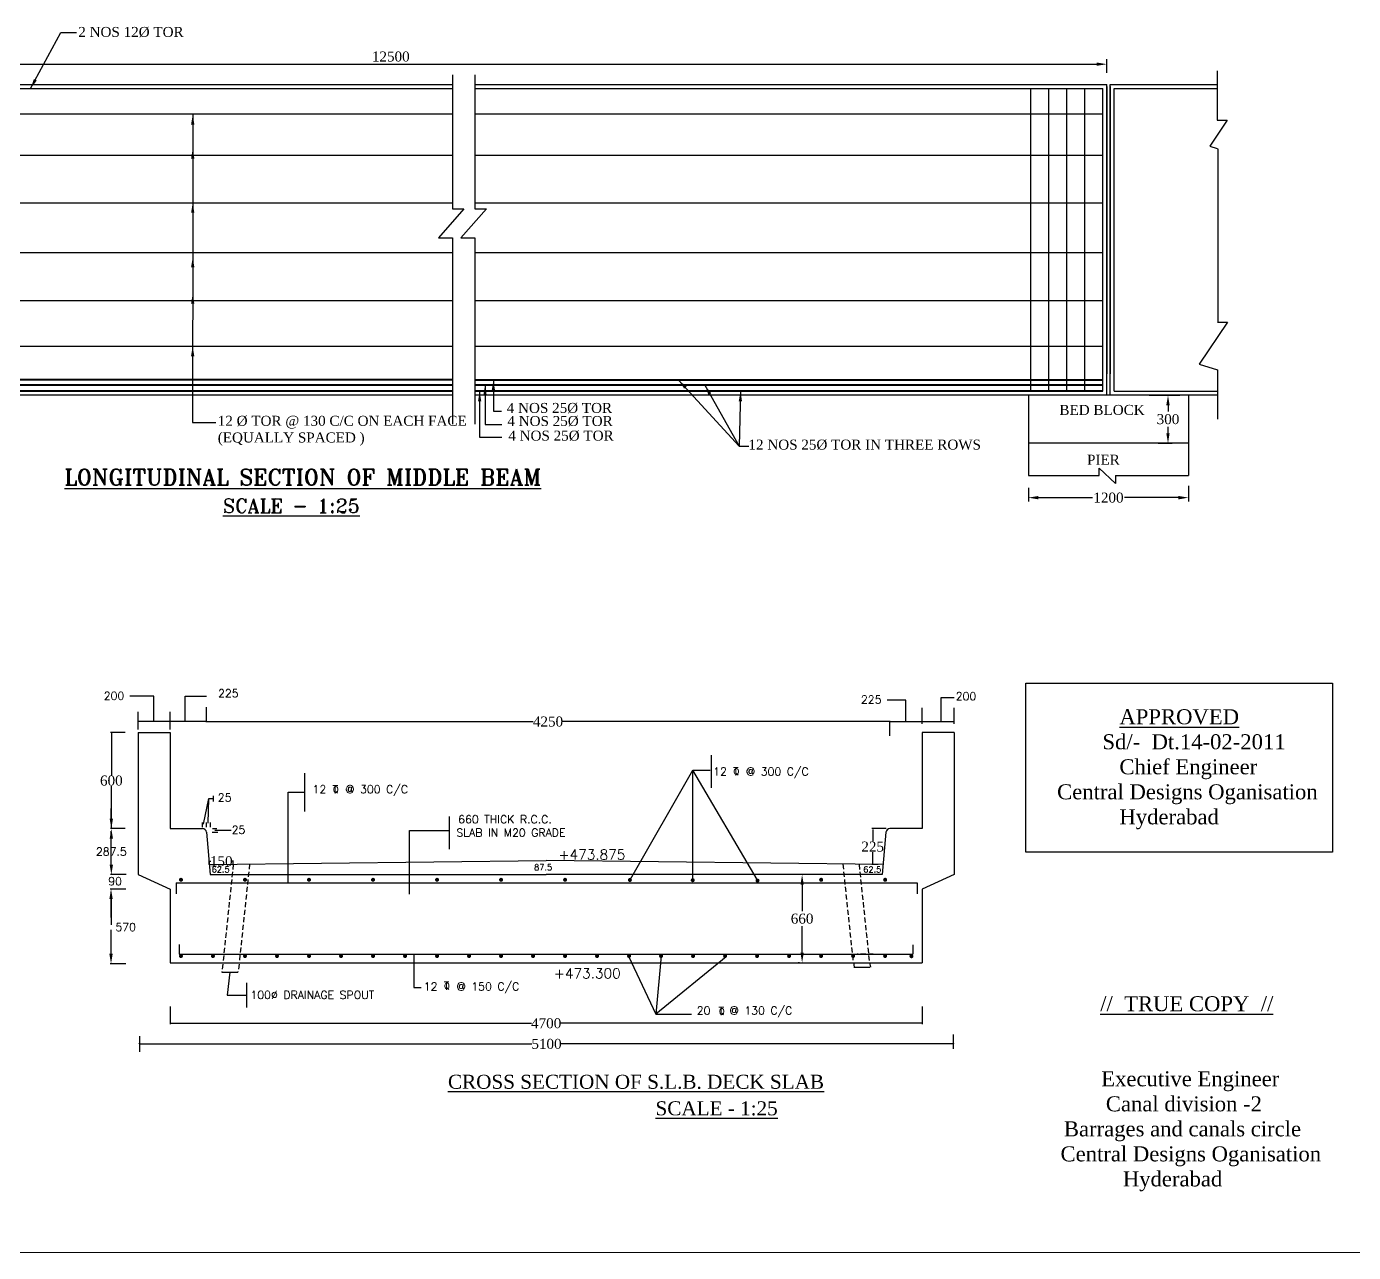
# Model space of a CAD drawing. Header units: millimetres. Extents: x 80 to 6605, y -615 to 2491.
# Drawn here: x 5911.2 to 6242.8, y -615.2 to -308.9 of the extents above; entities that cross this region are included whole.
import ezdxf

# ---------------------------------------------------------------- set-up
doc = ezdxf.new("R2010")
doc.units = ezdxf.units.MM
doc.linetypes.add('DASHED', pattern=[19.05, 12.7, -6.35])
doc.layers.add('border', color=7, linetype='Continuous')
doc.styles.add('ROMANS', font='romans.shx', dxfattribs={"height": 2.5})
doc.styles.add('ROMANT', font='romant')
doc.styles.add('SIMPLEX', font='simplex.shx')
doc.styles.get("Standard").update_dxf_attribs({"font": 'times.ttf', "height": 2.5})
doc.styles.add('TIMES NEW ROMAN', font='times.ttf')
doc.styles.add('TNR_2.5', font='times.ttf', dxfattribs={"height": 2.5})
doc.dimstyles.new('ISO-25', dxfattribs={"dimtxt": 2.5, "dimasz": 2.5, "dimexe": 1.25, "dimexo": 0.625, "dimtad": 1, "dimlfac": 25, "dimtxsty": 'Standard', "dimcen": 2.5, "dimadec": 0, "dimazin": 0, "dimtfac": 1, "dimtmove": 0, "dimatfit": 3, "dimfxl": 1, "dimarcsym": 0})
doc.dimstyles.get("Standard").update_dxf_attribs({"dimtxt": 0.18, "dimasz": 0.18, "dimexe": 0.18, "dimexo": 0.0625, "dimgap": 0.09, "dimtad": 0, "dimtih": 1, "dimtoh": 1, "dimdec": 4, "dimzin": 0, "dimdsep": 46, "dimtxsty": 'Standard', "dimcen": 0.09, "dimadec": 0, "dimazin": 0, "dimtfac": 1, "dimtdec": 4, "dimtofl": 0, "dimtmove": 0, "dimatfit": 3, "dimfxl": 1, "dimtolj": 1, "dimtzin": 0, "dimarcsym": 0})
doc.dimstyles.new('STYLE_ESH', dxfattribs={"dimtxt": 2.5, "dimasz": 2.5, "dimexe": 1, "dimexo": 0.625, "dimtad": 0, "dimtih": 1, "dimtoh": 1, "dimdec": 0, "dimlfac": 100, "dimzin": 9, "dimdsep": 46, "dimtxsty": 'TNR_2.5', "dimcen": 2.5, "dimadec": 0, "dimazin": 2, "dimtfac": 1, "dimtdec": 0, "dimtofl": 0, "dimtmove": 2, "dimatfit": 3, "dimfxl": 1, "dimarcsym": 0})

# ---------------------------------------------------------------- blocks, each defined once
blk = doc.blocks.new('*D180')
at = {"color": 0, "lineweight": -2, "transparency": 16777216}
for p, q in [((5823.25, -320.43), (5823.25, -317.03)), ((5825.75, -318.28), (6178.66, -318.28)), ((6181.16, -320.43), (6181.16, -317.03))]:
    blk.add_line(p, q, dxfattribs=at)
at = {"color": 0, "transparency": 16777216}
for points in [[(5825.75, -317.86), (5825.75, -318.69), (5823.25, -318.28)], [(6178.66, -317.86), (6178.66, -318.69), (6181.16, -318.28)]]:
    blk.add_solid(points, dxfattribs=at)
at = {"layer": 'Defpoints', "color": 0, "transparency": 16777216}
for p in [(6181.16, -318.28), (5823.25, -321.06), (6181.16, -321.06)]:
    blk.add_point(p, dxfattribs=at)
at = {"color": 0, "transparency": 16777216, "insert": (6002.2, -316.38), "char_height": 2.5, "attachment_point": 5}
blk.add_mtext('12500', dxfattribs=at)
blk = doc.blocks.new('*D181')
at = {"color": 0, "lineweight": -2, "transparency": 16777216}
for p, q in [((5947.04, -553.75), (5947.04, -558.09)), ((6135.04, -553.75), (6135.04, -558.09)), ((5947.22, -557.91), (6037.35, -557.91)), ((6134.86, -557.91), (6044.73, -557.91))]:
    blk.add_line(p, q, dxfattribs=at)
at = {"color": 0, "transparency": 16777216}
for points in [[(5947.22, -557.88), (5947.22, -557.94), (5947.04, -557.91)], [(6134.86, -557.88), (6134.86, -557.94), (6135.04, -557.91)]]:
    blk.add_solid(points, dxfattribs=at)
at = {"layer": 'Defpoints', "color": 0, "transparency": 16777216}
for p in [(5947.04, -553.69), (6135.04, -553.69), (6135.04, -557.91)]:
    blk.add_point(p, dxfattribs=at)
at = {"color": 0, "transparency": 16777216, "insert": (6041.04, -557.91), "char_height": 2.5, "attachment_point": 5}
blk.add_mtext('\\A1;4700', dxfattribs=at)
blk = doc.blocks.new('*D182')
at = {"color": 0, "lineweight": -2, "transparency": 16777216}
for p, q in [((5939.33, -562.99), (5939.33, -562.88)), ((5939.51, -563.06), (6037.49, -563.06)), ((6142.72, -563.06), (6044.74, -563.06)), ((6142.9, -562.99), (6142.9, -562.88))]:
    blk.add_line(p, q, dxfattribs=at)
at = {"color": 0, "transparency": 16777216}
for points in [[(5939.51, -563.03), (5939.51, -563.09), (5939.33, -563.06)], [(6142.72, -563.03), (6142.72, -563.09), (6142.9, -563.06)]]:
    blk.add_solid(points, dxfattribs=at)
at = {"layer": 'Defpoints', "color": 0, "transparency": 16777216}
for p in [(5939.33, -563.06), (6142.9, -563.06), (6142.9, -563.06)]:
    blk.add_point(p, dxfattribs=at)
at = {"color": 0, "transparency": 16777216, "insert": (6041.12, -563.06), "char_height": 2.5, "attachment_point": 5}
blk.add_mtext('\\A1;5100', dxfattribs=at)
blk = doc.blocks.new('*D183')
at = {"color": 0, "lineweight": -2, "transparency": 16777216}
for p, q in [((5956.04, -478.93), (5956.04, -482.71)), ((5956.22, -482.53), (6037.81, -482.53)), ((6126.78, -482.53), (6045.19, -482.53)), ((6126.96, -486.09), (6126.96, -482.35))]:
    blk.add_line(p, q, dxfattribs=at)
at = {"color": 0, "transparency": 16777216}
for points in [[(5956.22, -482.5), (5956.22, -482.56), (5956.04, -482.53)], [(6126.78, -482.5), (6126.78, -482.56), (6126.96, -482.53)]]:
    blk.add_solid(points, dxfattribs=at)
at = {"layer": 'Defpoints', "color": 0, "transparency": 16777216}
for p in [(5956.04, -478.87), (6126.96, -482.53), (6126.96, -486.15)]:
    blk.add_point(p, dxfattribs=at)
at = {"color": 0, "transparency": 16777216, "insert": (6041.5, -482.53), "char_height": 2.5, "attachment_point": 5}
blk.add_mtext('\\A1;4250', dxfattribs=at)
blk = doc.blocks.new('*D184')
at = {"color": 0, "lineweight": -2, "transparency": 16777216}
for p, q in [((5935.79, -485.27), (5932.18, -485.27)), ((5932.36, -485.45), (5932.36, -495.91)), ((5932.36, -509.09), (5932.36, -498.63)), ((5935.79, -509.27), (5932.18, -509.27))]:
    blk.add_line(p, q, dxfattribs=at)
at = {"color": 0, "transparency": 16777216}
for points in [[(5932.33, -485.45), (5932.39, -485.45), (5932.36, -485.27)], [(5932.33, -509.09), (5932.39, -509.09), (5932.36, -509.27)]]:
    blk.add_solid(points, dxfattribs=at)
at = {"layer": 'Defpoints', "color": 0, "transparency": 16777216}
for p in [(5932.36, -485.27), (5935.86, -485.27), (5935.86, -509.27)]:
    blk.add_point(p, dxfattribs=at)
at = {"color": 0, "transparency": 16777216, "insert": (5932.36, -497.27), "char_height": 2.5, "attachment_point": 5}
blk.add_mtext('\\A1;600', dxfattribs=at)
blk = doc.blocks.new('*D188')
at = {"color": 0, "lineweight": -2, "transparency": 16777216}
for p, q in [((5956.82, -518.21), (5956.82, -517.24)), ((5962.84, -518.14), (5962.84, -517.24)), ((5957, -517.42), (5957.25, -517.42)), ((5962.66, -517.42), (5962.41, -517.42))]:
    blk.add_line(p, q, dxfattribs=at)
at = {"color": 0, "transparency": 16777216}
for points in [[(5957, -517.39), (5957, -517.45), (5956.82, -517.42)], [(5962.66, -517.39), (5962.66, -517.45), (5962.84, -517.42)]]:
    blk.add_solid(points, dxfattribs=at)
at = {"layer": 'Defpoints', "color": 0, "transparency": 16777216}
for p in [(5956.82, -517.42), (5956.82, -518.27), (5962.84, -518.2)]:
    blk.add_point(p, dxfattribs=at)
at = {"color": 0, "transparency": 16777216, "insert": (5959.83, -517.42), "char_height": 2.5, "attachment_point": 5}
blk.add_mtext('\\A1;150', dxfattribs=at)
blk = doc.blocks.new('*D191')
at = {"color": 0, "lineweight": -2, "transparency": 16777216}
for p, q in [((6104.39, -520.77), (6104.01, -520.77)), ((6105.01, -523.27), (6105.01, -529.87)), ((6105.01, -540.27), (6105.01, -533.67)), ((6104.39, -542.77), (6104.01, -542.77))]:
    blk.add_line(p, q, dxfattribs=at)
at = {"color": 0, "transparency": 16777216}
for points in [[(6104.6, -523.27), (6105.43, -523.27), (6105.01, -520.77)], [(6104.6, -540.27), (6105.43, -540.27), (6105.01, -542.77)]]:
    blk.add_solid(points, dxfattribs=at)
at = {"layer": 'Defpoints', "color": 0, "transparency": 16777216}
for p in [(6105.01, -520.77), (6105.01, -542.77), (6105.01, -542.77)]:
    blk.add_point(p, dxfattribs=at)
at = {"color": 0, "transparency": 16777216, "insert": (6105.01, -531.77), "char_height": 2.5, "attachment_point": 5, "style": 'TNR_2.5'}
blk.add_mtext('660', dxfattribs=at)
blk = doc.blocks.new('*D192')
at = {"color": 0, "lineweight": -2, "transparency": 16777216}
for p, q in [((6125.98, -509.27), (6122.47, -509.27)), ((6122.65, -509.45), (6122.65, -512.41)), ((6122.65, -518.09), (6122.65, -515.13)), ((6124.06, -518.27), (6122.47, -518.27))]:
    blk.add_line(p, q, dxfattribs=at)
at = {"color": 0, "transparency": 16777216}
for points in [[(6122.62, -509.45), (6122.68, -509.45), (6122.65, -509.27)], [(6122.62, -518.09), (6122.68, -518.09), (6122.65, -518.27)]]:
    blk.add_solid(points, dxfattribs=at)
at = {"layer": 'Defpoints', "color": 0, "transparency": 16777216}
for p in [(6126.05, -509.27), (6122.65, -518.27), (6124.13, -518.27)]:
    blk.add_point(p, dxfattribs=at)
at = {"color": 0, "transparency": 16777216, "insert": (6122.65, -513.77), "char_height": 2.5, "attachment_point": 5}
blk.add_mtext('\\A1;225', dxfattribs=at)
blk = doc.blocks.new('*D193')
at = {"color": 0, "lineweight": -2, "transparency": 16777216}
for p, q in [((6161.58, -424.14), (6161.58, -427.58)), ((6201.58, -423.65), (6201.58, -427.58)), ((6164.08, -426.58), (6177.55, -426.58)), ((6199.08, -426.58), (6185.62, -426.58))]:
    blk.add_line(p, q, dxfattribs=at)
at = {"color": 0, "transparency": 16777216}
for points in [[(6164.08, -426.16), (6164.08, -427), (6161.58, -426.58)], [(6199.08, -426.16), (6199.08, -427), (6201.58, -426.58)]]:
    blk.add_solid(points, dxfattribs=at)
at = {"layer": 'Defpoints', "color": 0, "transparency": 16777216}
for p in [(6161.58, -423.51), (6201.58, -423.03), (6201.58, -426.58)]:
    blk.add_point(p, dxfattribs=at)
at = {"color": 0, "transparency": 16777216, "insert": (6181.58, -426.58), "char_height": 2.5, "attachment_point": 5, "style": 'TNR_2.5'}
blk.add_mtext('1200', dxfattribs=at)
blk = doc.blocks.new('*D194')
at = {"color": 0, "lineweight": -2, "transparency": 16777216}
for p, q in [((6194.02, -400.98), (6197.46, -400.98)), ((6196.46, -403.48), (6196.46, -405.09)), ((6196.46, -410.48), (6196.46, -408.88)), ((6194.02, -412.98), (6197.46, -412.98))]:
    blk.add_line(p, q, dxfattribs=at)
at = {"color": 0, "transparency": 16777216}
for points in [[(6196.04, -403.48), (6196.87, -403.48), (6196.46, -400.98)], [(6196.04, -410.48), (6196.87, -410.48), (6196.46, -412.98)]]:
    blk.add_solid(points, dxfattribs=at)
at = {"layer": 'Defpoints', "color": 0, "transparency": 16777216}
for p in [(6193.4, -400.98), (6193.4, -412.98), (6196.46, -412.98)]:
    blk.add_point(p, dxfattribs=at)
at = {"color": 0, "transparency": 16777216, "insert": (6196.46, -406.98), "char_height": 2.5, "attachment_point": 5, "style": 'TNR_2.5'}
blk.add_mtext('300', dxfattribs=at)

msp = doc.modelspace()

# ---------------------------------------------------------------- linework, layer by layer
at = {"color": 0}
for p, q in [((6017.64165, -320.98077), (6017.64165, -354.41316)), ((6023.22784, -320.98077), (6023.22784, -354.41316)), ((6208.75466, -319.96155), (6208.75466, -332.27091)), ((5823.2534, -323.38447), (6017.64165, -323.38447)), ((5823.2534, -323.38447), (6017.64165, -323.38447)), ((5824.2534, -324.38447), (6017.64165, -324.38447)), ((6023.22784, -323.38447), (6181.15596, -323.38447)), ((6023.22784, -323.38447), (6181.15596, -323.38447)), ((6023.22784, -324.38447), (6180.15596, -324.38447)), ((6162.15596, -399.98447), (6162.15596, -324.38447)), ((6166.65596, -399.98447), (6166.65596, -324.38447)), ((6171.15596, -399.98447), (6171.15596, -324.38447)), ((6175.65596, -399.98447), (6175.65596, -324.38447)), ((6180.15596, -399.98447), (6180.15596, -324.38447)), ((6181.15596, -400.98447), (6181.15596, -323.38447)), ((6181.15596, -323.88447), (6181.15596, -395.64643)), ((6182.0232, -323.38447), (6208.75466, -323.38447)), ((6182.0232, -323.38447), (6208.75466, -323.38447)), ((6182.0232, -400.98447), (6182.0232, -323.38447)), ((6182.0232, -323.88447), (6182.0232, -395.64643)), ((6183.0232, -324.38447), (6208.75466, -324.38447)), ((6183.0232, -399.98447), (6183.0232, -324.38447)), ((5824.2534, -330.6446), (6017.64165, -330.6446)), ((6023.22784, -330.6446), (6180.15596, -330.6446)), ((6211.2418, -332.27091), (6206.8885, -338.72875)), ((6208.75466, -332.27091), (6211.2418, -332.27091)), ((5824.2534, -341.04558), (6017.64165, -341.04558)), ((6023.22784, -341.04558), (6180.15596, -341.04558)), ((6206.8885, -338.72875), (6208.75466, -339.31438)), ((6208.88895, -339.38915), (6208.88895, -382.74324)), ((5824.2534, -352.9035), (6017.64165, -352.9035)), ((6020.49989, -354.41316), (6014.11091, -361.63724)), ((6017.64165, -354.41316), (6020.49989, -354.41316)), ((6026.08608, -354.41316), (6019.6971, -361.63724)), ((6023.22784, -352.9035), (6180.15596, -352.9035)), ((6023.22784, -354.41316), (6026.08608, -354.41316)), ((6014.11091, -361.63724), (6017.64165, -361.63724)), ((6017.64165, -361.63724), (6017.64165, -408.22801)), ((6019.6971, -361.63724), (6023.22784, -361.63724)), ((6023.22784, -361.63724), (6023.22784, -408.22801)), ((5824.2534, -365.33206), (6017.64165, -365.33206)), ((6023.22784, -365.33206), (6180.15596, -365.33206)), ((5824.2534, -377.31141), (6017.64165, -377.31141)), ((6023.22784, -377.31141), (6180.15596, -377.31141)), ((6211.32705, -382.74324), (6204.28185, -393.19436)), ((6208.83991, -382.74324), (6211.32705, -382.74324)), ((5824.2534, -388.75598), (6017.64165, -388.75598)), ((6023.22784, -388.75598), (6180.15596, -388.75598)), ((6204.28185, -393.19436), (6208.83991, -394.62476)), ((6208.83991, -394.62476), (6208.83991, -406.93411)), ((6017.64165, -400.98447), (5823.2534, -400.98447)), ((6182.0232, -400.98447), (6023.22784, -400.98447)), ((6161.58159, -400.98447), (6161.58159, -421.00993)), ((6208.83991, -400.98447), (6182.0232, -400.98447)), ((6191.78096, -400.98447), (6199.45544, -400.98447)), ((6201.58159, -400.98447), (6201.58159, -421.00277)), ((6201.58159, -412.98447), (6161.58159, -412.98447)), ((6161.58159, -421.00993), (6179.22602, -421.00993)), ((6183.35753, -423.01926), (6179.22602, -419.23376)), ((6179.22602, -421.00993), (6179.22602, -419.23376)), ((6183.35753, -421.00993), (6201.58159, -421.00277)), ((6183.35753, -421.00993), (6183.35753, -423.01926)), ((5939.04048, -484.46444), (5939.04048, -480.10048)), ((5947.04048, -484.46444), (5947.04048, -480.10048)), ((6135.04048, -483.05252), (6135.04048, -479.12735)), ((6143.04048, -483.05252), (6143.04048, -479.12735)), ((5956.04048, -482.53201), (5939.04048, -482.53201)), ((6126.9573, -482.53201), (6143.04048, -482.53201)), ((5939.04048, -485.27125), (5939.04048, -520.77125)), ((5939.04048, -485.27125), (5947.04048, -485.27125)), ((5947.04048, -485.27125), (5947.04048, -509.27125)), ((6135.04048, -485.27125), (6135.04048, -509.27125)), ((6143.04048, -485.27125), (6135.04048, -485.27125)), ((6143.04048, -485.27125), (6143.04048, -520.77125)), ((6082.38469, -499.04839), (6082.38469, -490.93614)), ((5980.69379, -504.98295), (5980.69379, -495.37107)), ((5957.91223, -502.45774), (5957.91223, -501.06669)), ((6016.91067, -514.36026), (6016.91067, -506.24801)), ((5947.04048, -509.27125), (5955.12367, -509.27125)), ((5955.04048, -507.72173), (5955.04048, -508.93817)), ((5956.04048, -507.72173), (5956.04048, -508.93817)), ((5956.11991, -510.18462), (5957.04048, -520.77125)), ((5957.04048, -507.72173), (5957.04048, -508.93817)), ((5957.54532, -510.18462), (5958.97073, -510.18462)), ((5957.63368, -509.27125), (5958.74789, -509.27125)), ((6125.96106, -510.18462), (6125.04048, -520.77125)), ((6135.04048, -509.27125), (6126.9573, -509.27125)), ((5956.82309, -518.27125), (6041.04048, -517.27125)), ((6125.25788, -518.27125), (6041.04048, -517.27125)), ((5939.04048, -520.77125), (5947.04048, -524.37125)), ((5948.55626, -522.77125), (6133.73316, -522.77125)), ((5948.55626, -522.77125), (5948.55626, -525.13647)), ((5948.55626, -522.77125), (5948.55626, -525.55883)), ((5957.04048, -520.77125), (6041.04048, -520.77125)), ((6125.04048, -520.77125), (6041.04048, -520.77125)), ((6133.73316, -522.77125), (6133.73316, -525.13646)), ((6133.73316, -522.77125), (6133.73316, -525.5633)), ((6143.04048, -520.77125), (6135.04048, -524.37125)), ((5947.04048, -524.37125), (5947.04048, -542.77125)), ((5932.28315, -540.53793), (5932.28315, -534.58967)), ((5949.35089, -538.25308), (5949.35089, -540.61556)), ((6132.72087, -538.28806), (6132.72087, -540.61556)), ((5947.04048, -542.77125), (6135.04048, -542.77125)), ((5949.35089, -540.61556), (6132.72087, -540.61556)), ((5957.04048, -542.77125), (6041.04048, -542.77125)), ((6117.91911, -543.87526), (6121.97246, -543.87526)), ((5959.93339, -545.13905), (5963.98675, -545.13905)), ((5966.19039, -553.96992), (5966.19039, -547.79085)), ((5939.50758, -565.07453), (5939.50758, -561.13098)), ((6142.86904, -564.31734), (6142.86904, -560.69354))]:
    msp.add_line(p, q, dxfattribs=at)
at = {"color": 0, "lineweight": 40}
for p, q in [((6017.64165, -397.17243), (5824.2534, -397.17243)), ((6180.15596, -397.24732), (6023.22784, -397.24732)), ((6017.64165, -398.48447), (5824.2534, -398.48447)), ((6017.64165, -399.98447), (5824.2534, -399.98447)), ((6180.15596, -398.48447), (6023.22784, -398.48447)), ((6180.15596, -399.98447), (6023.22784, -399.98447))]:
    msp.add_line(p, q, dxfattribs=at)
at = {"color": 0, "ltscale": 6}
for p, q in [((6183.0232, -399.98447), (6208.83991, -399.98447)), ((5932.35515, -506.77125), (5932.35515, -504.27125)), ((5935.67667, -509.27125), (5932.17515, -509.27125)), ((5932.35515, -516.37125), (5932.35515, -509.92777)), ((5932.35515, -518.27125), (5932.35515, -511.82777)), ((5936.03865, -520.77125), (5932.17515, -520.77125)), ((5936.01136, -524.37125), (5932.10315, -524.37125)), ((5932.28315, -531.47125), (5932.28315, -525.02777)), ((5932.28315, -526.87125), (5932.28315, -533.31474)), ((6135.04048, -524.37125), (6135.04048, -542.77125)), ((5936.01136, -543.03793), (5932.10315, -543.03793))]:
    msp.add_line(p, q, dxfattribs=at)
at = {"color": 0, "linetype": 'DASHED', "ltscale": 0.1}
for p, q in [((5962.83952, -518.19982), (5960.25495, -542.77125)), ((5966.90078, -518.15159), (5964.30831, -542.77125)), ((6115.18019, -518.15159), (6117.77266, -542.77125)), ((6119.24145, -518.19982), (6121.82601, -542.77125)), ((5959.2717, -540.61556), (5963.32505, -540.61556)), ((5960.26571, -543.1112), (5959.93339, -545.13905)), ((5964.31906, -543.1112), (5963.98675, -545.13905)), ((6117.82573, -542.67526), (6118.02238, -543.87526)), ((6122.80927, -540.61556), (6118.75592, -540.61556)), ((6121.87908, -542.67526), (6122.07574, -543.87526))]:
    msp.add_line(p, q, dxfattribs=at)
msp.add_lwpolyline([(6160.90133, -472.92606), (6237.56464, -472.92606), (6237.56464, -515.1285), (6160.90133, -515.1285)], close=True)
at = {"color": 0, "const_width": 0.5}
for points in [[(5949.51368, -522.05382, -1), (5950.01368, -522.05382, -1)], [(5965.51368, -522.05382, -1), (5966.01368, -522.05382, -1)], [(5981.51368, -522.05382, -1), (5982.01368, -522.05382, -1)], [(5997.51368, -522.05382, -1), (5998.01368, -522.05382, -1)], [(6013.51368, -522.05382, -1), (6014.01368, -522.05382, -1)], [(6029.51368, -522.05382, -1), (6030.01368, -522.05382, -1)], [(6045.51368, -522.05382, -1), (6046.01368, -522.05382, -1)], [(6061.70846, -522.10496, 1), (6062.20846, -522.10496, 1)], [(6077.41628, -522.15111, -1), (6077.91628, -522.15111, -1)], [(6093.61107, -522.2484, -1), (6094.11107, -522.2484, -1)], [(6109.51368, -522.05382, -1), (6110.01368, -522.05382, -1)], [(6125.51368, -522.05382, -1), (6126.01368, -522.05382, -1)], [(5949.51368, -541.0971, -1), (5950.01368, -541.0971, -1)], [(5957.51368, -541.0971, -1), (5958.01368, -541.0971, -1)], [(5965.51368, -541.0971, -1), (5966.01368, -541.0971, -1)], [(5973.51368, -541.0971, -1), (5974.01368, -541.0971, -1)], [(5981.51368, -541.0971, -1), (5982.01368, -541.0971, -1)], [(5989.51368, -541.0971, -1), (5990.01368, -541.0971, -1)], [(5997.51368, -541.0971, -1), (5998.01368, -541.0971, -1)], [(6005.51368, -541.0971, -1), (6006.01368, -541.0971, -1)], [(6013.51368, -541.0971, -1), (6014.01368, -541.0971, -1)], [(6021.51368, -541.0971, -1), (6022.01368, -541.0971, -1)], [(6029.51368, -541.0971, -1), (6030.01368, -541.0971, -1)], [(6037.51368, -541.0971, -1), (6038.01368, -541.0971, -1)], [(6045.51368, -541.0971, -1), (6046.01368, -541.0971, -1)], [(6053.51368, -541.0971, -1), (6054.01368, -541.0971, -1)], [(6061.51368, -541.0971, -1), (6062.01368, -541.0971, -1)], [(6069.51368, -541.0971, -1), (6070.01368, -541.0971, -1)], [(6077.51368, -541.0971, -1), (6078.01368, -541.0971, -1)], [(6085.51368, -541.0971, -1), (6086.01368, -541.0971, -1)], [(6093.51368, -541.0971, -1), (6094.01368, -541.0971, -1)], [(6101.51368, -541.0971, -1), (6102.01368, -541.0971, -1)], [(6109.51368, -541.0971, -1), (6110.01368, -541.0971, -1)], [(6117.51368, -541.0971, -1), (6118.01368, -541.0971, -1)], [(6125.51368, -541.0971, -1), (6126.01368, -541.0971, -1)], [(6132.08631, -541.15196, -1), (6132.58631, -541.15196, -1)]]:
    msp.add_lwpolyline(points, format="xyb", close=True, dxfattribs=at)
at = {"color": 0}
for centre, start, end in [((5955.12367, -510.27125), 4.9697407, 90), ((6126.9573, -510.27125), 90, 175.0302593)]:
    msp.add_arc(centre, 1, start, end, dxfattribs=at)
at = {"color": 0, "ltscale": 6}
for points in [[(5931.93848, -506.77125), (5932.77181, -506.77125), (5932.35515, -509.27125)], [(5931.93848, -511.77125), (5932.77181, -511.77125), (5932.35515, -509.27125)], [(5931.93848, -518.27125), (5932.77181, -518.27125), (5932.35515, -520.77125)], [(5931.86648, -526.87125), (5932.69982, -526.87125), (5932.28315, -524.37125)], [(5931.86648, -540.53793), (5932.69982, -540.53793), (5932.28315, -543.03793)]]:
    msp.add_solid(points, dxfattribs=at)
at = {"layer": 'border', "color": 0, "lineweight": 5}
msp.add_line((5576.08736, -615.15823), (6436.08736, -615.15823), dxfattribs=at)

# ---------------------------------------------------------------- texts
at = {"color": 0}
for s, p in [('BED BLOCK', (6169.32713, -405.90477)), ('PIER', (6176.22532, -418.34585))]:
    msp.add_text(s, height=2.5, dxfattribs=at).set_placement(p)
for s, height, style, p in [('%%ULONGITUDINAL SECTION OF MIDDLE BEAM', 4, 'ROMANT', (5920.65512, -423.4737)), ('%%USCALE - 1:25', 3.5, 'ROMANT', (5960.23501, -430.38307)), ('12   @ 300 C/C', 2, 'SIMPLEX', (6082.77703, -496.00555)), ('T ', 2, 'SIMPLEX', (6087.7726, -495.98413)), ('Q', 1.5, 'SIMPLEX', (6087.87471, -495.75974)), ('12   @ 300 C/C', 2, 'SIMPLEX', (5982.63397, -500.43474)), ('T ', 2, 'SIMPLEX', (5987.65153, -500.47705)), ('Q', 1.5, 'SIMPLEX', (5987.75364, -500.25266)), ('660 THICK R.C.C. ', 2, 'SIMPLEX', (6019.04553, -507.9419)), ('SLAB IN M20 GRADE', 2, 'SIMPLEX', (6018.60988, -511.2776)), ('+473.875', 2.5, 'ROMANS', (6044.10894, -517.01609)), ('+473.300', 2.5, 'ROMANS', (6042.95436, -546.69231)), ('100%%C DRAINAGE SPOUT', 2, 'SIMPLEX', (5967.11994, -551.81931)), ('12   @ 150 C/C', 2, 'SIMPLEX', (6010.44434, -549.71338)), ('T ', 2, 'SIMPLEX', (6015.42464, -549.54518)), ('Q', 1.5, 'SIMPLEX', (6015.52675, -549.32079)), ('20   @ 130 C/C', 2, 'SIMPLEX', (6078.67823, -555.72216)), ('T ', 2, 'SIMPLEX', (6084.13362, -555.90026)), ('Q', 1.5, 'SIMPLEX', (6084.23573, -555.68328)), ('%%UCROSS SECTION OF S.L.B. DECK SLAB', 3.5, 'TIMES NEW ROMAN', (6016.48944, -574.26481)), ('%%USCALE - 1:25', 3.5, 'TIMES NEW ROMAN', (6068.36684, -580.89117))]:
    msp.add_text(s, height=height, dxfattribs=dict(at, style=style)).set_placement(p)
at = {"color": 0, "char_height": 2.5, "width": 90.9920635, "attachment_point": 1}
for s, insert in [('2 NOS 12%%C TOR', (5924.09379, -308.96909)), ('4 NOS 25%%C TOR ', (6031.18932, -402.90742)), ('12 %%C TOR @ 130 C/C ON EACH FACE\\P(EQUALLY SPACED )', (5958.95695, -406.125)), ('4 NOS 25%%C TOR ', (6031.34508, -406.17557)), ('4 NOS 25%%C TOR ', (6031.57869, -409.83277)), ('12 NOS 25%%C TOR IN THREE ROWS', (6091.60029, -412.07359))]:
    msp.add_mtext(s, dxfattribs=dict(at, insert=insert))
at = {"color": 0, "char_height": 2, "attachment_point": 5, "style": 'SIMPLEX'}
for s, insert in [('200', (5933.0279, -476.0899)), ('225', (5961.58867, -475.46272)), ('225', (6122.28223, -477.03067)), ('200', (6145.97915, -476.1838))]:
    msp.add_mtext(s, dxfattribs=dict(at, insert=insert))
at = {"char_height": 3.75, "width": 255, "attachment_point": 1}
for s, insert in [('                           {\\LAPPROVED}\\P                        Sd/-  Dt.14-02-2011\\P                           Chief Engineer\\P                Central Designs Oganisation\\P                           Hyderabad', (6146.08788, -479.4412)), ('                       {\\L//  TRUE COPY  //}\\P                       \\P\\P^I^I  Executive Engineer\\P                        Canal division -2\\P^I      Barrages and canals circle \\P                Central Designs Oganisation\\P                           Hyderabad', (6146.94255, -551.14573))]:
    msp.add_mtext(s, dxfattribs=dict(at, insert=insert))
at = {"color": 0, "linetype": 'ByBlock', "attachment_point": 5, "style": 'SIMPLEX'}
for s, insert, char_height in [('\\A1;25', (5960.68191, -501.48918), 2), ('\\A1;25', (5964.14227, -509.55882), 2), ('62.5', (5959.67792, -519.46503), 1.5), ('87.5', (6040.27707, -518.93071), 1.5), ('62.5', (6122.54804, -519.46503), 1.5)]:
    msp.add_mtext(s, dxfattribs=dict(at, insert=insert, char_height=char_height))
at = {"color": 0, "ltscale": 6, "char_height": 2, "attachment_point": 5, "style": 'ROMANS'}
for s, insert in [('\\A1;287.5', (5932.35515, -515.02125)), ('90', (5933.30589, -522.41797)), ('570', (5935.93569, -533.86986))]:
    msp.add_mtext(s, dxfattribs=dict(at, insert=insert))

# ---------------------------------------------------------------- dimensions: what is measured, and where the dimension line sits
at = {"color": 0}
for base, p1, p2, text, dimstyle, picture, middle in [((6181.15596, -318.27793), (5823.2534, -321.05561), (6181.15596, -321.05561), '12500', 'ISO-25', '*D180', (6002.20468, -316.3813)), ((6201.58159, -426.57927), (6161.58159, -423.51027), (6201.58159, -423.02569), '1200', 'STYLE_ESH', '*D193', (6181.58159, -426.57927))]:
    dim = msp.add_linear_dim(base=base, p1=p1, p2=p2, text=text, dimstyle=dimstyle, dxfattribs=at)
    dim.commit()
    dim.dimension.update_dxf_attribs({"geometry": picture, "text_midpoint": middle})
for base, p1, p2, text, picture, middle in [((6196.4572, -412.98447), (6193.39694, -400.98447), (6193.39694, -412.98447), '300', '*D194', (6196.4572, -406.98447)), ((6105.01491, -542.77125), (6105.01491, -520.77125), (6105.01491, -542.77125), '660', '*D191', (6105.01491, -531.77125))]:
    dim = msp.add_linear_dim(base=base, p1=p1, p2=p2, angle=90, text=text, dimstyle='STYLE_ESH', dxfattribs=at)
    dim.commit()
    dim.dimension.update_dxf_attribs({"geometry": picture, "text_midpoint": middle})
for base, p1, p2, text, picture, middle in [((6126.9573, -482.53201), (5956.04048, -478.86737), (6126.9573, -486.15476), '4250', '*D183', (6041.49889, -482.53201)), ((5956.82309, -517.41962), (5962.83952, -518.19982), (5956.82309, -518.27125), '150', '*D188', (5959.83131, -517.41962)), ((6135.04048, -557.9109), (5947.04048, -553.69162), (6135.04048, -553.69162), '4700', '*D181', (6041.04048, -557.9109)), ((6142.9021, -563.05619), (5939.33051, -563.05619), (6142.9021, -563.05619), '5100', '*D182', (6041.1163, -563.05619))]:
    dim = msp.add_linear_dim(base=base, p1=p1, p2=p2, text=text, dimstyle='Standard', override={"dimscale": 1}, dxfattribs=at)
    dim.commit()
    dim.dimension.update_dxf_attribs({"geometry": picture, "text_midpoint": middle})
for base, p1, p2, text, picture, middle in [((5932.35515, -485.27125), (5935.85667, -509.27125), (5935.85667, -485.27125), '600', '*D184', (5932.35515, -497.27125)), ((6122.65056, -518.27125), (6126.04687, -509.27125), (6124.12577, -518.27125), '225', '*D192', (6122.65056, -513.77125))]:
    dim = msp.add_linear_dim(base=base, p1=p1, p2=p2, angle=90, text=text, dimstyle='Standard', override={"dimscale": 1}, dxfattribs=at)
    dim.commit()
    dim.dimension.update_dxf_attribs({"geometry": picture, "text_midpoint": middle})

# ---------------------------------------------------------------- leaders
msp.add_leader([(5912.17196, -324.38447), (5919.75447, -310.35818), (5923.68614, -310.35818)], dimstyle='STYLE_ESH', dxfattribs=at)
for points, dimstyle, override in [([(5952.69785, -330.8946), (5952.69785, -339.39317)], 'STYLE_ESH', {"dimgap": 0.625, "dimtad": 0}), ([(5952.69785, -339.39317), (5952.69785, -352.9035)], 'STYLE_ESH', {"dimgap": 0.625, "dimtad": 0}), ([(5952.69785, -352.9035), (5952.69785, -366.53784)], 'STYLE_ESH', {"dimgap": 0.625, "dimtad": 0}), ([(5952.69785, -366.53784), (5952.69785, -375.61832)], 'STYLE_ESH', {"dimgap": 0.625, "dimtad": 0}), ([(5952.69785, -375.61832), (5952.68138, -388.75598)], 'STYLE_ESH', {"dimgap": 0.625, "dimtad": 0}), ([(5952.68138, -388.75598), (5952.68138, -407.77019), (5958.47793, -407.77019)], 'STYLE_ESH', {"dimgap": 0.625, "dimtad": 0}), ([(6027.84405, -397.24732), (6027.84405, -404.96684), (6029.91496, -404.96684)], 'STYLE_ESH', {"dimgap": 0.625, "dimtad": 0}), ([(6074.15138, -397.24732), (6089.29393, -413.73432)], 'STYLE_ESH', {"dimgap": 0.625, "dimtad": 0}), ([(6024.40927, -400.00521), (6024.40927, -411.46221), (6029.91935, -411.46221)], 'STYLE_ESH', {"dimgap": 0.625, "dimtad": 0}), ([(6025.75865, -398.47305), (6025.75865, -408.27188), (6029.92807, -408.27188)], 'STYLE_ESH', {"dimgap": 0.625, "dimtad": 0}), ([(6089.64242, -399.98447), (6089.29393, -413.73432), (6091.66021, -413.73432)], 'STYLE_ESH', {"dimgap": 0.625, "dimtad": 0}), ([(5942.94372, -482.53201), (5942.94372, -476.19989), (5936.98048, -476.19989)], 'Standard', {"dimscale": 1}), ([(5950.79008, -482.53201), (5950.79008, -476.19989), (5956.12561, -476.19989)], 'Standard', {"dimscale": 1}), ([(6130.94263, -482.53201), (6130.94263, -477.14066), (6126.23481, -477.14066)], 'Standard', {"dimscale": 1}), ([(6139.73056, -482.53201), (6139.73056, -476.51348), (6143.04048, -476.51348)], 'Standard', {"dimscale": 1}), ([(6062.08296, -521.88816), (6077.71137, -494.67349)], 'Standard', {"dimscale": 1}), ([(6077.71137, -521.90521), (6077.71137, -494.67349), (6082.06079, -494.67349)], 'Standard', {"dimscale": 1}), ([(6093.76271, -522.01856), (6077.71137, -494.67349)], 'Standard', {"dimscale": 1}), ([(5976.56936, -522.68535), (5976.56936, -500.17701), (5980.69379, -500.17701)], 'Standard', {"dimscale": 1}), ([(5955.40528, -508.16105), (5956.74232, -501.70658)], 'Standard', {"dimscale": 1}), ([(5956.51948, -507.88284), (5956.74232, -501.70658), (5957.91223, -501.76222)], 'Standard', {"dimscale": 1}), ([(5958.25802, -509.62728), (5962.3001, -509.62728)], 'Standard', {"dimscale": 1}), ([(6006.88348, -525.65211), (6006.88348, -509.77368), (6016.91067, -509.77368)], 'Standard', {"dimscale": 1}), ([(6007.93046, -540.61556), (6007.93046, -548.98932), (6009.79874, -548.98932)], 'Standard', {"dimscale": 1}), ([(6061.65789, -541.09719), (6068.45249, -555.64687), (6077.38875, -555.64687)], 'Standard', {"dimscale": 1}), ([(6069.78647, -541.07475), (6068.45249, -555.64687)], 'Standard', {"dimscale": 1}), ([(6086.01173, -541.29259), (6068.45249, -555.64687)], 'Standard', {"dimscale": 1}), ([(5961.96007, -545.13905), (5961.29837, -550.88038), (5966.19039, -550.88038)], 'Standard', {"dimscale": 1})]:
    msp.add_leader(points, dimstyle=dimstyle, override=override, dxfattribs=at)
at = {"color": 0, "ltscale": 6}
msp.add_leader([(6080.7031, -398.48447), (6089.29393, -413.73432)], dimstyle='ISO-25', override={"dimgap": 0.625, "dimtad": 0}, dxfattribs=at)

doc.saveas('drawing.dxf')
